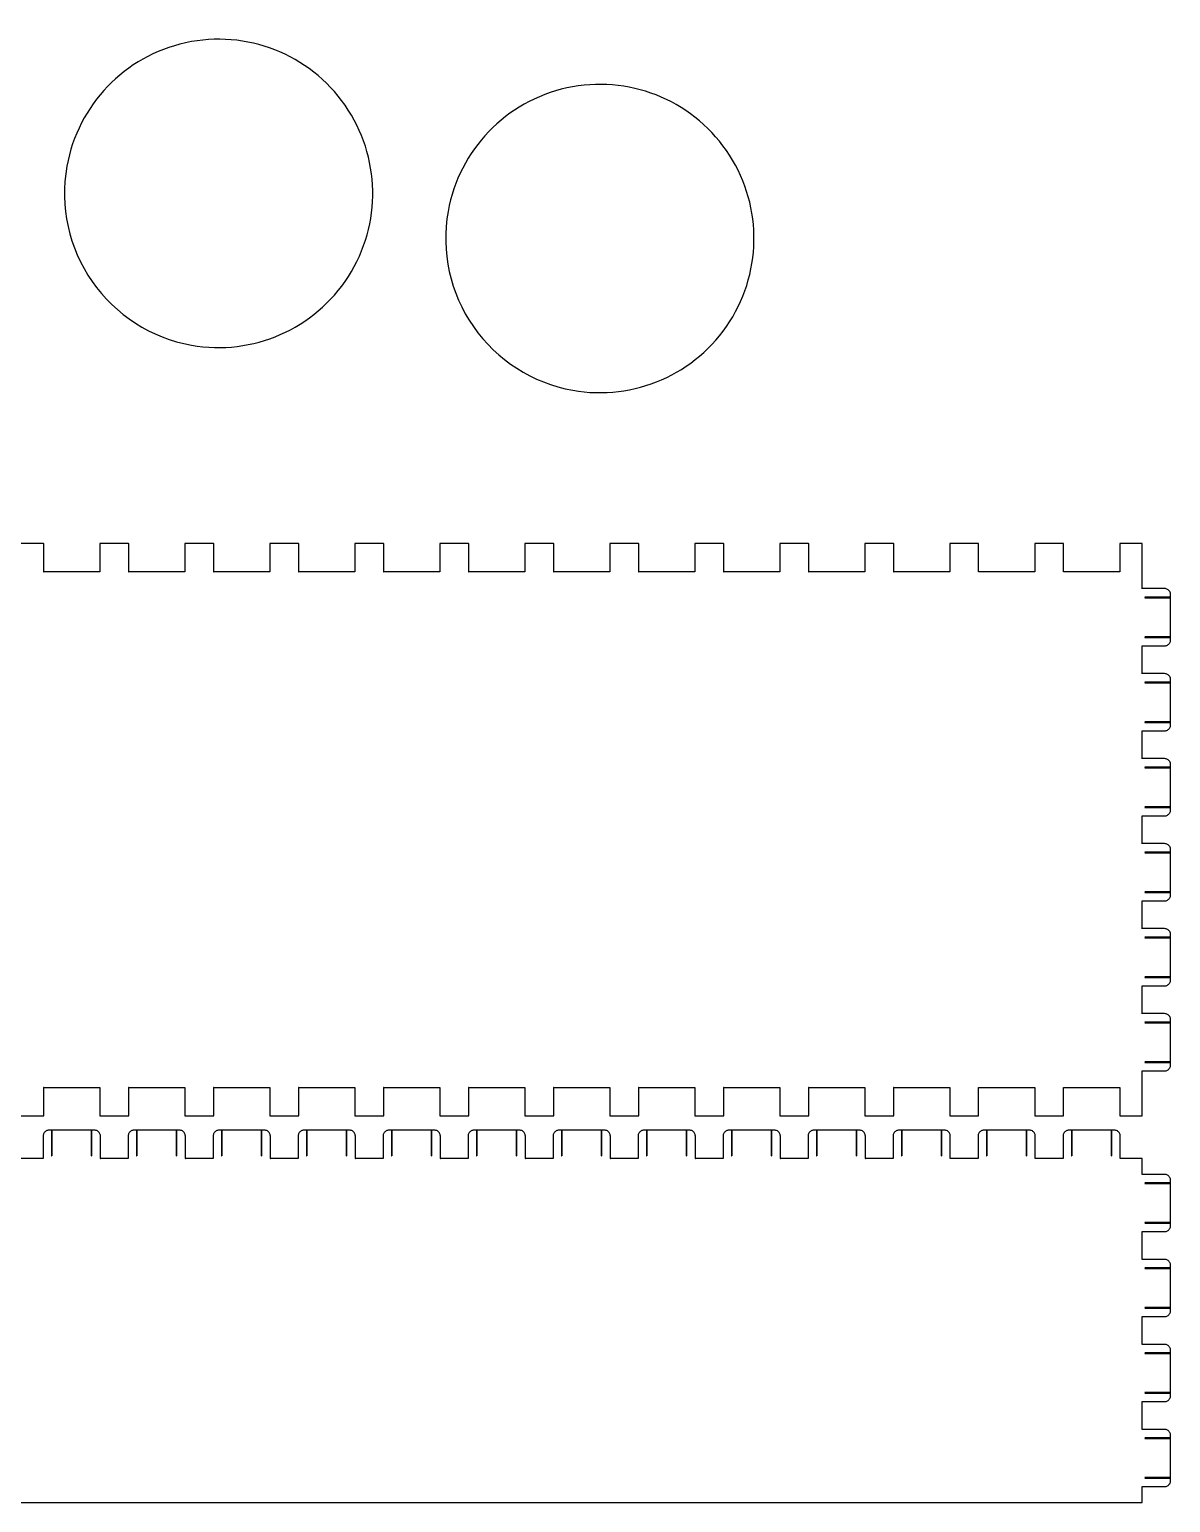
# Model space of a CAD drawing. Extents: x -4225 to 1232, y -4254 to 5532.
# Drawn here: x -19 to 380, y 84 to 599 of the extents above; entities that cross this region are included whole.
import ezdxf

# ---------------------------------------------------------------- set-up
doc = ezdxf.new("R2010")
doc.units = 0
doc.layers.add('Layer_1', color=7, linetype='CONTINUOUS')

msp = doc.modelspace()

# ---------------------------------------------------------------- linework, layer by layer
at = {"layer": 'Layer_1', "color": 7}
for points in [[(37.831212, 488.813161)], [(171.061169, 473.048384)]]:
    msp.add_lwpolyline(points, close=True, dxfattribs=at)
for points in [[(-13.886, 419.498195), (-23.786, 419.498195)], [(5.814, 419.398193), (5.814, 409.597997), (-13.786, 409.597997), (-13.786, 419.398193)], [(15.814, 419.498195), (5.914, 419.498195)], [(35.514, 419.398193), (35.514, 409.597997), (15.914, 409.597997), (15.914, 419.398193)], [(45.514, 419.498195), (35.614, 419.498195)], [(65.214, 419.398193), (65.214, 409.597997), (45.614, 409.597997), (45.614, 419.398193)], [(75.214, 419.498195), (65.314, 419.498195)], [(94.914, 419.398193), (94.914, 409.597997), (75.314, 409.597997), (75.314, 419.398193)], [(104.914, 419.498195), (95.014, 419.498195)], [(124.614, 419.398193), (124.614, 409.597997), (105.014, 409.597997), (105.014, 419.398193)], [(134.614, 419.498195), (124.714, 419.498195)], [(154.314, 419.398193), (154.314, 409.597997), (134.714, 409.597997), (134.714, 419.398193)], [(164.314, 419.498195), (154.414, 419.498195)], [(184.014, 419.398193), (184.014, 409.597997), (164.414, 409.597997), (164.414, 419.398193)], [(194.014, 419.498195), (184.114, 419.498195)], [(213.714, 419.398193), (213.714, 409.597997), (194.114, 409.597997), (194.114, 419.398193)], [(223.714, 419.498195), (213.814, 419.498195)], [(243.414, 419.398193), (243.414, 409.597997), (223.814, 409.597997), (223.814, 419.398193)], [(253.414, 419.498195), (243.514, 419.498195)], [(273.114, 419.398193), (273.114, 409.597997), (253.514, 409.597997), (253.514, 419.398193)], [(283.114, 419.498195), (273.214, 419.498195)], [(302.814, 419.398193), (302.814, 409.597997), (283.214, 409.597997), (283.214, 419.398193)], [(312.814, 419.498195), (302.914, 419.498195)], [(332.514, 419.398193), (332.514, 409.597997), (312.914, 409.597997), (312.914, 419.398193)], [(342.514, 419.498195), (332.614, 419.498195)], [(362.214, 419.398193), (362.214, 409.597997), (342.614, 409.597997), (342.614, 419.398193)], [(369.964, 419.498195), (362.314, 419.498195)], [(377.884, 403.74788), (370.064, 403.74788), (370.064, 409.497995), (370.064, 419.398193)], [(379.964, 400.677819), (379.964, 401.667838)], [(379.864, 400.777821), (370.954, 400.777821), (371.004, 400.76382), (371.041, 400.72782), (371.054, 400.677819), (371.041, 400.627818), (371.004, 400.590817), (370.954, 400.577817), (379.864, 400.577817)], [(379.964, 386.817541), (379.964, 400.677819)], [(379.864, 386.917543), (370.954, 386.917543)], [(371.004, 386.903543), (371.041, 386.867542), (371.054, 386.817541), (371.041, 386.76754), (371.004, 386.73054), (370.954, 386.717539), (379.864, 386.717539)], [(379.964, 385.827522), (379.964, 386.817541)], [(377.884, 374.047286), (370.064, 374.047286), (370.064, 383.74748), (377.884, 383.74748)], [(379.864, 371.077227), (370.954, 371.077227), (371.004, 371.063226), (371.041, 371.027226), (371.054, 370.977225), (371.041, 370.927224), (371.004, 370.890223), (370.954, 370.877223), (379.864, 370.877223)], [(379.964, 370.977225), (379.964, 371.967244)], [(379.964, 357.116947), (379.964, 370.977225)], [(379.864, 357.216949), (370.954, 357.216949)], [(371.004, 357.202949), (371.041, 357.166948), (371.054, 357.116947), (371.041, 357.066946), (371.004, 357.029946), (370.954, 357.016945), (379.864, 357.016945)], [(379.964, 356.126928), (379.964, 357.116947)], [(377.884, 344.346692), (370.064, 344.346692), (370.064, 354.046886), (377.884, 354.046886)], [(379.864, 341.376633), (370.954, 341.376633), (371.004, 341.362632), (371.041, 341.326632), (371.054, 341.276631), (371.041, 341.22663), (371.004, 341.189629), (370.954, 341.176629), (379.864, 341.176629)], [(379.964, 341.276631), (379.964, 342.26665)], [(379.964, 327.416353), (379.964, 341.276631)], [(377.884, 314.646098), (370.064, 314.646098), (370.064, 324.346292), (377.884, 324.346292)], [(379.864, 327.516355), (370.954, 327.516355)], [(371.004, 327.502355), (371.041, 327.466354), (371.054, 327.416353), (371.041, 327.366352), (371.004, 327.329352), (370.954, 327.316351), (379.864, 327.316351)], [(379.964, 326.426334), (379.964, 327.416353)], [(379.864, 311.676039), (370.954, 311.676039)], [(371.004, 311.662038), (371.041, 311.626038), (371.054, 311.576037), (371.041, 311.526036), (371.004, 311.489035), (370.954, 311.476035), (379.864, 311.476035)], [(379.964, 311.576037), (379.964, 312.566056)], [(379.964, 297.715759), (379.964, 311.576037)], [(377.884, 284.945504), (370.064, 284.945504), (370.064, 294.645698), (377.884, 294.645698)], [(379.864, 297.815761), (370.954, 297.815761), (371.004, 297.801761), (371.041, 297.76576), (371.054, 297.715759), (371.041, 297.665758), (371.004, 297.628758), (370.954, 297.615757), (379.864, 297.615757)], [(379.964, 296.72574), (379.964, 297.715759)], [(379.864, 281.975445), (370.954, 281.975445)], [(371.004, 281.961444), (371.041, 281.925444), (371.054, 281.875443), (371.041, 281.825442), (371.004, 281.788441), (370.954, 281.775441), (379.864, 281.775441)], [(379.964, 281.875443), (379.964, 282.865462)], [(379.964, 268.015165), (379.964, 281.875443)], [(379.864, 268.115167), (370.954, 268.115167), (371.004, 268.101167), (371.041, 268.065166), (371.054, 268.015165), (371.041, 267.965164), (371.004, 267.928164), (370.954, 267.915163), (379.864, 267.915163)], [(379.964, 267.025146), (379.964, 268.015165)], [(377.884, 255.24491), (370.064, 255.24491), (370.064, 264.945104), (377.884, 264.945104)], [(379.864, 252.274851), (370.954, 252.274851), (371.004, 252.26085), (371.041, 252.22485), (371.054, 252.174849), (371.041, 252.124848), (371.004, 252.087847), (370.954, 252.074847), (379.864, 252.074847)], [(379.964, 252.174849), (379.964, 253.164868)], [(379.964, 238.314571), (379.964, 252.174849)], [(379.864, 238.414573), (370.954, 238.414573)], [(371.004, 238.400573), (371.041, 238.364572), (371.054, 238.314571), (371.041, 238.26457), (371.004, 238.22757), (370.954, 238.214569), (379.864, 238.214569)], [(379.964, 237.324552), (379.964, 238.314571)], [(370.064, 219.594197), (370.064, 229.494395), (370.064, 235.24451), (377.884, 235.24451)], [(-13.786, 219.594197), (-13.786, 229.394393), (5.814, 229.394393), (5.814, 219.594197)], [(15.914, 219.594197), (15.914, 229.394393), (35.514, 229.394393), (35.514, 219.594197)], [(45.614, 219.594197), (45.614, 229.394393), (65.214, 229.394393), (65.214, 219.594197)], [(75.314, 219.594197), (75.314, 229.394393), (94.914, 229.394393), (94.914, 219.594197)], [(105.014, 219.594197), (105.014, 229.394393), (124.614, 229.394393), (124.614, 219.594197)], [(134.714, 219.594197), (134.714, 229.394393), (154.314, 229.394393), (154.314, 219.594197)], [(164.414, 219.594197), (164.414, 229.394393), (184.014, 229.394393), (184.014, 219.594197)], [(194.114, 219.594197), (194.114, 229.394393), (213.714, 229.394393), (213.714, 219.594197)], [(223.814, 219.594197), (223.814, 229.394393), (243.414, 229.394393), (243.414, 219.594197)], [(253.514, 219.594197), (253.514, 229.394393), (273.114, 229.394393), (273.114, 219.594197)], [(283.214, 219.594197), (283.214, 229.394393), (302.814, 229.394393), (302.814, 219.594197)], [(312.914, 219.594197), (312.914, 229.394393), (332.514, 229.394393), (332.514, 219.594197)], [(342.614, 219.594197), (342.614, 229.394393), (362.214, 229.394393), (362.214, 219.594197)], [(-23.786, 219.494195), (-13.886, 219.494195)], [(5.914, 219.494195), (15.814, 219.494195)], [(35.614, 219.494195), (45.514, 219.494195)], [(65.314, 219.494195), (75.214, 219.494195)], [(95.014, 219.494195), (104.914, 219.494195)], [(124.714, 219.494195), (134.614, 219.494195)], [(154.414, 219.494195), (164.314, 219.494195)], [(184.114, 219.494195), (194.014, 219.494195)], [(213.814, 219.494195), (223.714, 219.494195)], [(243.514, 219.494195), (253.414, 219.494195)], [(273.214, 219.494195), (283.114, 219.494195)], [(302.914, 219.494195), (312.814, 219.494195)], [(332.614, 219.494195), (342.514, 219.494195)], [(362.314, 219.494195), (369.964, 219.494195)], [(-13.986, 212.464054), (-13.986, 204.643898), (-23.686, 204.643898), (-23.686, 212.464054)], [(-10.916, 214.544096), (-11.906, 214.544096)], [(-11.016, 214.444094), (-11.016, 205.533916), (-11.003, 205.583917), (-10.966, 205.619918), (-10.916, 205.633918), (-10.866, 205.619918), (-10.829, 205.583917), (-10.816, 205.533916), (-10.816, 214.444094)], [(2.944, 214.544096), (-10.916, 214.544096)], [(2.844, 214.444094), (2.844, 205.533916), (2.857, 205.583917), (2.894, 205.619918), (2.944, 205.633918), (2.994, 205.619918), (3.031, 205.583917), (3.044, 205.533916), (3.044, 214.444094)], [(3.934, 214.544096), (2.944, 214.544096)], [(15.714, 212.464054), (15.714, 204.643898), (6.014, 204.643898), (6.014, 212.464054)], [(18.784, 214.544096), (17.794, 214.544096)], [(18.684, 214.444094), (18.684, 205.533916), (18.697, 205.583917), (18.734, 205.619918), (18.784, 205.633918), (18.834, 205.619918), (18.871, 205.583917), (18.884, 205.533916), (18.884, 214.444094)], [(32.644, 214.544096), (18.784, 214.544096)], [(32.544, 214.444094), (32.544, 205.533916), (32.557, 205.583917), (32.594, 205.619918), (32.644, 205.633918), (32.694, 205.619918), (32.731, 205.583917), (32.744, 205.533916), (32.744, 214.444094)], [(33.634, 214.544096), (32.644, 214.544096)], [(45.414, 212.464054), (45.414, 204.643898), (35.714, 204.643898), (35.714, 212.464054)], [(48.484, 214.544096), (47.494, 214.544096)], [(48.384, 214.444094), (48.384, 205.533916), (48.397, 205.583917), (48.434, 205.619918), (48.484, 205.633918), (48.534, 205.619918), (48.571, 205.583917), (48.584, 205.533916), (48.584, 214.444094)], [(62.344, 214.544096), (48.484, 214.544096)], [(62.244, 214.444094), (62.244, 205.533916), (62.257, 205.583917), (62.294, 205.619918), (62.344, 205.633918), (62.394, 205.619918), (62.431, 205.583917), (62.444, 205.533916), (62.444, 214.444094)], [(63.334, 214.544096), (62.344, 214.544096)], [(75.114, 212.464054), (75.114, 204.643898), (65.414, 204.643898), (65.414, 212.464054)], [(78.184, 214.544096), (77.194, 214.544096)], [(78.084, 214.444094), (78.084, 205.533916), (78.097, 205.583917), (78.134, 205.619918), (78.184, 205.633918), (78.234, 205.619918), (78.271, 205.583917), (78.284, 205.533916), (78.284, 214.444094)], [(92.044, 214.544096), (78.184, 214.544096)], [(91.944, 214.444094), (91.944, 205.533916), (91.957, 205.583917), (91.994, 205.619918), (92.044, 205.633918), (92.094, 205.619918), (92.131, 205.583917), (92.144, 205.533916), (92.144, 214.444094)], [(93.034, 214.544096), (92.044, 214.544096)], [(104.814, 212.464054), (104.814, 204.643898), (95.114, 204.643898), (95.114, 212.464054)], [(107.884, 214.544096), (106.894, 214.544096)], [(107.784, 214.444094), (107.784, 205.533916), (107.797, 205.583917), (107.834, 205.619918), (107.884, 205.633918), (107.934, 205.619918), (107.971, 205.583917), (107.984, 205.533916), (107.984, 214.444094)], [(121.744, 214.544096), (107.884, 214.544096)], [(121.644, 214.444094), (121.644, 205.533916), (121.657, 205.583917), (121.694, 205.619918), (121.744, 205.633918), (121.794, 205.619918), (121.831, 205.583917), (121.844, 205.533916), (121.844, 214.444094)], [(122.734, 214.544096), (121.744, 214.544096)], [(134.514, 212.464054), (134.514, 204.643898), (124.814, 204.643898), (124.814, 212.464054)], [(137.584, 214.544096), (136.594, 214.544096)], [(137.484, 214.444094), (137.484, 205.533916), (137.497, 205.583917), (137.534, 205.619918), (137.584, 205.633918), (137.634, 205.619918), (137.671, 205.583917), (137.684, 205.533916), (137.684, 214.444094)], [(151.444, 214.544096), (137.584, 214.544096)], [(151.344, 214.444094), (151.344, 205.533916), (151.357, 205.583917), (151.394, 205.619918), (151.444, 205.633918), (151.494, 205.619918), (151.531, 205.583917), (151.544, 205.533916), (151.544, 214.444094)], [(152.434, 214.544096), (151.444, 214.544096)], [(164.214, 212.464054), (164.214, 204.643898), (154.514, 204.643898), (154.514, 212.464054)], [(167.284, 214.544096), (166.294, 214.544096)], [(167.184, 214.444094), (167.184, 205.533916), (167.197, 205.583917), (167.234, 205.619918), (167.284, 205.633918), (167.334, 205.619918), (167.371, 205.583917), (167.384, 205.533916), (167.384, 214.444094)], [(181.144, 214.544096), (167.284, 214.544096)], [(181.044, 214.444094), (181.044, 205.533916), (181.057, 205.583917), (181.094, 205.619918), (181.144, 205.633918), (181.194, 205.619918), (181.231, 205.583917), (181.244, 205.533916), (181.244, 214.444094)], [(182.134, 214.544096), (181.144, 214.544096)], [(193.914, 212.464054), (193.914, 204.643898), (184.214, 204.643898), (184.214, 212.464054)], [(196.984, 214.544096), (195.994, 214.544096)], [(196.884, 214.444094), (196.884, 205.533916), (196.897, 205.583917), (196.934, 205.619918), (196.984, 205.633918), (197.034, 205.619918), (197.071, 205.583917), (197.084, 205.533916), (197.084, 214.444094)], [(210.844, 214.544096), (196.984, 214.544096)], [(210.744, 214.444094), (210.744, 205.533916), (210.757, 205.583917), (210.794, 205.619918), (210.844, 205.633918), (210.894, 205.619918), (210.931, 205.583917), (210.944, 205.533916), (210.944, 214.444094)], [(211.834, 214.544096), (210.844, 214.544096)], [(223.614, 212.464054), (223.614, 204.643898), (213.914, 204.643898), (213.914, 212.464054)], [(226.684, 214.544096), (225.694, 214.544096)], [(226.584, 214.444094), (226.584, 205.533916), (226.597, 205.583917), (226.634, 205.619918), (226.684, 205.633918), (226.734, 205.619918), (226.771, 205.583917), (226.784, 205.533916), (226.784, 214.444094)], [(240.544, 214.544096), (226.684, 214.544096)], [(240.444, 214.444094), (240.444, 205.533916), (240.457, 205.583917), (240.494, 205.619918), (240.544, 205.633918), (240.594, 205.619918), (240.631, 205.583917), (240.644, 205.533916), (240.644, 214.444094)], [(241.534, 214.544096), (240.544, 214.544096)], [(253.314, 212.464054), (253.314, 204.643898), (243.614, 204.643898), (243.614, 212.464054)], [(256.384, 214.544096), (255.394, 214.544096)], [(256.284, 214.444094), (256.284, 205.533916), (256.297, 205.583917), (256.334, 205.619918), (256.384, 205.633918), (256.434, 205.619918), (256.471, 205.583917), (256.484, 205.533916), (256.484, 214.444094)], [(270.244, 214.544096), (256.384, 214.544096)], [(270.144, 214.444094), (270.144, 205.533916), (270.157, 205.583917), (270.194, 205.619918), (270.244, 205.633918), (270.294, 205.619918), (270.331, 205.583917), (270.344, 205.533916), (270.344, 214.444094)], [(271.234, 214.544096), (270.244, 214.544096)], [(283.014, 212.464054), (283.014, 204.643898), (273.314, 204.643898), (273.314, 212.464054)], [(286.084, 214.544096), (285.094, 214.544096)], [(285.984, 214.444094), (285.984, 205.533916), (285.997, 205.583917), (286.034, 205.619918), (286.084, 205.633918), (286.134, 205.619918), (286.171, 205.583917), (286.184, 205.533916), (286.184, 214.444094)], [(299.944, 214.544096), (286.084, 214.544096)], [(299.844, 214.444094), (299.844, 205.533916), (299.857, 205.583917), (299.894, 205.619918), (299.944, 205.633918), (299.994, 205.619918), (300.031, 205.583917), (300.044, 205.533916), (300.044, 214.444094)], [(300.934, 214.544096), (299.944, 214.544096)], [(312.714, 212.464054), (312.714, 204.643898), (303.014, 204.643898), (303.014, 212.464054)], [(315.784, 214.544096), (314.794, 214.544096)], [(315.684, 214.444094), (315.684, 205.533916), (315.697, 205.583917), (315.734, 205.619918), (315.784, 205.633918), (315.834, 205.619918), (315.871, 205.583917), (315.884, 205.533916), (315.884, 214.444094)], [(329.644, 214.544096), (315.784, 214.544096)], [(329.544, 214.444094), (329.544, 205.533916), (329.557, 205.583917), (329.594, 205.619918), (329.644, 205.633918), (329.694, 205.619918), (329.731, 205.583917), (329.744, 205.533916), (329.744, 214.444094)], [(330.634, 214.544096), (329.644, 214.544096)], [(342.414, 212.464054), (342.414, 204.643898), (332.714, 204.643898), (332.714, 212.464054)], [(345.484, 214.544096), (344.494, 214.544096)], [(345.384, 214.444094), (345.384, 205.533916), (345.397, 205.583917), (345.434, 205.619918), (345.484, 205.633918), (345.534, 205.619918), (345.571, 205.583917), (345.584, 205.533916), (345.584, 214.444094)], [(359.344, 214.544096), (345.484, 214.544096)], [(359.244, 214.444094), (359.244, 205.533916), (359.257, 205.583917), (359.294, 205.619918), (359.344, 205.633918), (359.394, 205.619918), (359.431, 205.583917), (359.444, 205.533916), (359.444, 214.444094)], [(360.334, 214.544096), (359.344, 214.544096)], [(369.964, 204.643898), (362.414, 204.643898), (362.414, 212.464054)], [(377.884, 199.093787), (370.064, 199.093787), (370.064, 204.543896)], [(379.864, 196.123728), (370.954, 196.123728), (371.004, 196.109727), (371.041, 196.073727), (371.054, 196.023726), (371.041, 195.973725), (371.004, 195.936724), (370.954, 195.923724), (379.864, 195.923724)], [(379.964, 196.023726), (379.964, 197.013745)], [(379.964, 182.163448), (379.964, 196.023726)], [(379.864, 182.26345), (370.954, 182.26345), (371.004, 182.24945), (371.041, 182.213449), (371.054, 182.163448), (371.041, 182.113447), (371.004, 182.076447), (370.954, 182.063446), (379.864, 182.063446)], [(379.964, 181.173429), (379.964, 182.163448)], [(377.884, 169.393193), (370.064, 169.393193), (370.064, 179.093387), (377.884, 179.093387)], [(379.864, 166.423134), (370.954, 166.423134), (371.004, 166.409133), (371.041, 166.373133), (371.054, 166.323132), (371.041, 166.273131), (371.004, 166.23613), (370.954, 166.22313), (379.864, 166.22313)], [(379.964, 166.323132), (379.964, 167.313151)], [(379.964, 152.462854), (379.964, 166.323132)], [(377.884, 139.692599), (370.064, 139.692599), (370.064, 149.392793), (377.884, 149.392793)], [(379.864, 152.562856), (370.954, 152.562856), (371.004, 152.548856), (371.041, 152.512855), (371.054, 152.462854), (371.041, 152.412853), (371.004, 152.375853), (370.954, 152.362852), (379.864, 152.362852)], [(379.964, 151.472835), (379.964, 152.462854)], [(379.864, 136.72254), (370.954, 136.72254), (371.004, 136.708539), (371.041, 136.672539), (371.054, 136.622538), (371.041, 136.572537), (371.004, 136.535536), (370.954, 136.522536), (379.864, 136.522536)], [(379.964, 136.622538), (379.964, 137.612557)], [(379.964, 122.76226), (379.964, 136.622538)], [(377.884, 109.992005), (370.064, 109.992005), (370.064, 119.692199), (377.884, 119.692199)], [(379.864, 122.862262), (370.954, 122.862262), (371.004, 122.848262), (371.041, 122.812261), (371.054, 122.76226), (371.041, 122.712259), (371.004, 122.675259), (370.954, 122.662258), (379.864, 122.662258)], [(379.964, 121.772241), (379.964, 122.76226)], [(379.864, 107.021946), (370.954, 107.021946), (371.004, 107.007945), (371.041, 106.971945), (371.054, 106.921944), (371.041, 106.871943), (371.004, 106.834942), (370.954, 106.821942), (379.864, 106.821942)], [(379.964, 106.921944), (379.964, 107.911963)], [(379.964, 93.061666), (379.964, 106.921944)], [(379.864, 93.161668), (370.954, 93.161668), (371.004, 93.147668), (371.041, 93.111667), (371.054, 93.061666), (371.041, 93.011665), (371.004, 92.974665), (370.954, 92.961664), (379.864, 92.961664)], [(379.964, 92.071647), (379.964, 93.061666)], [(370.064, 84.541496), (370.064, 89.991605), (377.884, 89.991605)], [(-170.036, 84.441494), (369.964, 84.441494)]]:
    msp.add_lwpolyline(points, dxfattribs=at)
for points in [[(91.517474, 572.607188), (79.068845, 590.483385), (57.077626, 599.100503), (35.798289, 594.440393)], [(35.798289, 594.440393), (14.518953, 589.780283), (-1.857901, 572.760674), (-5.69577, 551.317784)], [(224.747431, 556.842411), (212.298801, 574.718607), (190.307583, 583.335725), (169.028246, 578.675615)], [(169.028246, 578.675615), (147.74891, 574.015505), (131.372056, 556.995896), (127.534187, 535.553006)], [(92.669033, 512.774168), (104.420601, 531.116127), (103.966104, 554.730992), (91.517474, 572.607188)], [(225.89899, 497.00939), (237.650557, 515.351349), (237.196061, 538.966214), (224.747431, 556.842411)], [(-5.69577, 551.317784), (-8.212362, 537.257119), (-5.040303, 522.77263), (3.12259, 511.050739)], [(127.534187, 535.553006), (125.017595, 521.492341), (128.189654, 507.007852), (136.352547, 495.285962)], [(3.12259, 511.050739), (11.285483, 499.328849), (23.770547, 491.329753), (37.831212, 488.813161)], [(37.831212, 488.813161), (59.274103, 484.975292), (80.917465, 494.43221), (92.669033, 512.774168)], [(136.352547, 495.285962), (144.51544, 483.564071), (157.000504, 475.564975), (171.061169, 473.048384)], [(171.061169, 473.048384), (192.50406, 469.210514), (214.147422, 478.667432), (225.89899, 497.00939)], [(-13.786, 419.398193), (-13.786, 419.453194), (-13.831, 419.498195), (-13.886, 419.498195)], [(5.914, 419.498195), (5.859, 419.498195), (5.814, 419.453194), (5.814, 419.398193)], [(15.914, 419.398193), (15.914, 419.453194), (15.869, 419.498195), (15.814, 419.498195)], [(35.614, 419.498195), (35.559, 419.498195), (35.514, 419.453194), (35.514, 419.398193)], [(45.614, 419.398193), (45.614, 419.453194), (45.569, 419.498195), (45.514, 419.498195)], [(65.314, 419.498195), (65.259, 419.498195), (65.214, 419.453194), (65.214, 419.398193)], [(75.314, 419.398193), (75.314, 419.453194), (75.269, 419.498195), (75.214, 419.498195)], [(95.014, 419.498195), (94.959, 419.498195), (94.914, 419.453194), (94.914, 419.398193)], [(105.014, 419.398193), (105.014, 419.453194), (104.969, 419.498195), (104.914, 419.498195)], [(124.714, 419.498195), (124.659, 419.498195), (124.614, 419.453194), (124.614, 419.398193)], [(134.714, 419.398193), (134.714, 419.453194), (134.669, 419.498195), (134.614, 419.498195)], [(154.414, 419.498195), (154.359, 419.498195), (154.314, 419.453194), (154.314, 419.398193)], [(164.414, 419.398193), (164.414, 419.453194), (164.369, 419.498195), (164.314, 419.498195)], [(184.114, 419.498195), (184.059, 419.498195), (184.014, 419.453194), (184.014, 419.398193)], [(194.114, 419.398193), (194.114, 419.453194), (194.069, 419.498195), (194.014, 419.498195)], [(213.814, 419.498195), (213.759, 419.498195), (213.714, 419.453194), (213.714, 419.398193)], [(223.814, 419.398193), (223.814, 419.453194), (223.769, 419.498195), (223.714, 419.498195)], [(243.514, 419.498195), (243.459, 419.498195), (243.414, 419.453194), (243.414, 419.398193)], [(253.514, 419.398193), (253.514, 419.453194), (253.469, 419.498195), (253.414, 419.498195)], [(273.214, 419.498195), (273.159, 419.498195), (273.114, 419.453194), (273.114, 419.398193)], [(283.214, 419.398193), (283.214, 419.453194), (283.169, 419.498195), (283.114, 419.498195)], [(302.914, 419.498195), (302.859, 419.498195), (302.814, 419.453194), (302.814, 419.398193)], [(312.914, 419.398193), (312.914, 419.453194), (312.869, 419.498195), (312.814, 419.498195)], [(332.614, 419.498195), (332.559, 419.498195), (332.514, 419.453194), (332.514, 419.398193)], [(342.614, 419.398193), (342.614, 419.453194), (342.569, 419.498195), (342.514, 419.498195)], [(362.314, 419.498195), (362.259, 419.498195), (362.214, 419.453194), (362.214, 419.398193)], [(370.064, 419.398193), (370.064, 419.453194), (370.019, 419.498195), (369.964, 419.498195)], [(-13.786, 409.597997), (-13.886, 409.597997), (-13.786, 409.497995), (-13.786, 409.597997)], [(5.814, 409.597997), (5.814, 409.497995), (5.914, 409.597997), (5.814, 409.597997)], [(15.914, 409.597997), (15.814, 409.597997), (15.914, 409.497995), (15.914, 409.597997)], [(35.514, 409.597997), (35.514, 409.497995), (35.614, 409.597997), (35.514, 409.597997)], [(45.614, 409.597997), (45.514, 409.597997), (45.614, 409.497995), (45.614, 409.597997)], [(65.214, 409.597997), (65.214, 409.497995), (65.314, 409.597997), (65.214, 409.597997)], [(75.314, 409.597997), (75.214, 409.597997), (75.314, 409.497995), (75.314, 409.597997)], [(94.914, 409.597997), (94.914, 409.497995), (95.014, 409.597997), (94.914, 409.597997)], [(105.014, 409.597997), (104.914, 409.597997), (105.014, 409.497995), (105.014, 409.597997)], [(124.614, 409.597997), (124.614, 409.497995), (124.714, 409.597997), (124.614, 409.597997)], [(134.714, 409.597997), (134.614, 409.597997), (134.714, 409.497995), (134.714, 409.597997)], [(154.314, 409.597997), (154.314, 409.497995), (154.414, 409.597997), (154.314, 409.597997)], [(164.414, 409.597997), (164.314, 409.597997), (164.414, 409.497995), (164.414, 409.597997)], [(184.014, 409.597997), (184.014, 409.497995), (184.114, 409.597997), (184.014, 409.597997)], [(194.114, 409.597997), (194.014, 409.597997), (194.114, 409.497995), (194.114, 409.597997)], [(213.714, 409.597997), (213.714, 409.497995), (213.814, 409.597997), (213.714, 409.597997)], [(223.814, 409.597997), (223.714, 409.597997), (223.814, 409.497995), (223.814, 409.597997)], [(243.414, 409.597997), (243.414, 409.497995), (243.514, 409.597997), (243.414, 409.597997)], [(253.514, 409.597997), (253.414, 409.597997), (253.514, 409.497995), (253.514, 409.597997)], [(273.114, 409.597997), (273.114, 409.497995), (273.214, 409.597997), (273.114, 409.597997)], [(283.214, 409.597997), (283.114, 409.597997), (283.214, 409.497995), (283.214, 409.597997)], [(302.814, 409.597997), (302.814, 409.497995), (302.914, 409.597997), (302.814, 409.597997)], [(312.914, 409.597997), (312.814, 409.597997), (312.914, 409.497995), (312.914, 409.597997)], [(332.514, 409.597997), (332.514, 409.497995), (332.614, 409.597997), (332.514, 409.597997)], [(342.614, 409.597997), (342.514, 409.597997), (342.614, 409.497995), (342.614, 409.597997)], [(362.214, 409.597997), (362.214, 409.497995), (362.314, 409.597997), (362.214, 409.597997)], [(370.064, 403.74788), (369.964, 403.74788), (370.064, 403.647878), (370.064, 403.74788)], [(378.924, 403.468874), (378.608, 403.651878), (378.249, 403.74788), (377.884, 403.74788)], [(379.685, 402.707859), (379.503, 403.023866), (379.24, 403.285871), (378.924, 403.468874)], [(379.964, 401.667838), (379.964, 402.032846), (379.868, 402.390853), (379.685, 402.707859)], [(379.964, 400.677819), (379.964, 400.73282), (379.919, 400.777821), (379.864, 400.777821)], [(379.864, 400.577817), (379.919, 400.577817), (379.964, 400.621818), (379.964, 400.677819)], [(370.954, 386.917543), (370.972, 386.917543), (370.989, 386.917543), (371.004, 386.903543)], [(379.964, 386.817541), (379.964, 386.872543), (379.919, 386.917543), (379.864, 386.917543)], [(379.864, 386.717539), (379.919, 386.717539), (379.964, 386.76154), (379.964, 386.817541)], [(370.064, 383.74748), (370.064, 383.847482), (369.964, 383.74748), (370.064, 383.74748)], [(377.884, 383.74748), (378.249, 383.74748), (378.608, 383.843482), (378.924, 384.025486)], [(378.924, 384.025486), (379.24, 384.208489), (379.503, 384.470495), (379.685, 384.787501)], [(379.685, 384.787501), (379.868, 385.103507), (379.964, 385.462514), (379.964, 385.827522)], [(370.064, 374.047286), (369.964, 374.047286), (370.064, 373.947284), (370.064, 374.047286)], [(378.924, 373.76828), (378.608, 373.951284), (378.249, 374.047286), (377.884, 374.047286)], [(379.685, 373.007265), (379.503, 373.323272), (379.24, 373.585277), (378.924, 373.76828)], [(379.964, 371.967244), (379.964, 372.332252), (379.868, 372.690259), (379.685, 373.007265)], [(379.964, 370.977225), (379.964, 371.032226), (379.919, 371.077227), (379.864, 371.077227)], [(379.864, 370.877223), (379.919, 370.877223), (379.964, 370.921224), (379.964, 370.977225)], [(370.954, 357.216949), (370.972, 357.216949), (370.989, 357.216949), (371.004, 357.202949)], [(379.685, 355.086907), (379.868, 355.402913), (379.964, 355.76192), (379.964, 356.126928)], [(379.964, 357.116947), (379.964, 357.171949), (379.919, 357.216949), (379.864, 357.216949)], [(379.864, 357.016945), (379.919, 357.016945), (379.964, 357.060946), (379.964, 357.116947)], [(370.064, 354.046886), (370.064, 354.146888), (369.964, 354.046886), (370.064, 354.046886)], [(377.884, 354.046886), (378.249, 354.046886), (378.608, 354.142888), (378.924, 354.324892)], [(378.924, 354.324892), (379.24, 354.507895), (379.503, 354.769901), (379.685, 355.086907)], [(370.064, 344.346692), (369.964, 344.346692), (370.064, 344.24669), (370.064, 344.346692)], [(378.924, 344.067686), (378.608, 344.25069), (378.249, 344.346692), (377.884, 344.346692)], [(379.685, 343.306671), (379.503, 343.622678), (379.24, 343.884683), (378.924, 344.067686)], [(379.964, 342.26665), (379.964, 342.631658), (379.868, 342.989665), (379.685, 343.306671)], [(379.964, 341.276631), (379.964, 341.331632), (379.919, 341.376633), (379.864, 341.376633)], [(379.864, 341.176629), (379.919, 341.176629), (379.964, 341.22063), (379.964, 341.276631)], [(370.064, 324.346292), (370.064, 324.446294), (369.964, 324.346292), (370.064, 324.346292)], [(370.954, 327.516355), (370.972, 327.516355), (370.989, 327.516355), (371.004, 327.502355)], [(377.884, 324.346292), (378.249, 324.346292), (378.608, 324.442294), (378.924, 324.624298)], [(378.924, 324.624298), (379.24, 324.807301), (379.503, 325.069307), (379.685, 325.386313)], [(379.685, 325.386313), (379.868, 325.702319), (379.964, 326.061326), (379.964, 326.426334)], [(379.964, 327.416353), (379.964, 327.471355), (379.919, 327.516355), (379.864, 327.516355)], [(379.864, 327.316351), (379.919, 327.316351), (379.964, 327.360352), (379.964, 327.416353)], [(370.064, 314.646098), (369.964, 314.646098), (370.064, 314.546096), (370.064, 314.646098)], [(378.924, 314.367092), (378.608, 314.550096), (378.249, 314.646098), (377.884, 314.646098)], [(379.685, 313.606077), (379.503, 313.922084), (379.24, 314.184089), (378.924, 314.367092)], [(370.954, 311.676039), (370.972, 311.676039), (370.989, 311.676039), (371.004, 311.662038)], [(379.964, 312.566056), (379.964, 312.931064), (379.868, 313.289071), (379.685, 313.606077)], [(379.964, 311.576037), (379.964, 311.631038), (379.919, 311.676039), (379.864, 311.676039)], [(379.864, 311.476035), (379.919, 311.476035), (379.964, 311.520036), (379.964, 311.576037)], [(370.064, 294.645698), (370.064, 294.7457), (369.964, 294.645698), (370.064, 294.645698)], [(377.884, 294.645698), (378.249, 294.645698), (378.608, 294.7417), (378.924, 294.923704)], [(378.924, 294.923704), (379.24, 295.106707), (379.503, 295.368713), (379.685, 295.685719)], [(379.685, 295.685719), (379.868, 296.001725), (379.964, 296.360732), (379.964, 296.72574)], [(379.964, 297.715759), (379.964, 297.770761), (379.919, 297.815761), (379.864, 297.815761)], [(379.864, 297.615757), (379.919, 297.615757), (379.964, 297.659758), (379.964, 297.715759)], [(370.064, 284.945504), (369.964, 284.945504), (370.064, 284.845502), (370.064, 284.945504)], [(378.924, 284.666498), (378.608, 284.849502), (378.249, 284.945504), (377.884, 284.945504)], [(379.685, 283.905483), (379.503, 284.22149), (379.24, 284.483495), (378.924, 284.666498)], [(379.964, 282.865462), (379.964, 283.23047), (379.868, 283.588477), (379.685, 283.905483)], [(370.954, 281.975445), (370.972, 281.975445), (370.989, 281.975445), (371.004, 281.961444)], [(379.964, 281.875443), (379.964, 281.930444), (379.919, 281.975445), (379.864, 281.975445)], [(379.864, 281.775441), (379.919, 281.775441), (379.964, 281.819442), (379.964, 281.875443)], [(379.964, 268.015165), (379.964, 268.070167), (379.919, 268.115167), (379.864, 268.115167)], [(379.864, 267.915163), (379.919, 267.915163), (379.964, 267.959164), (379.964, 268.015165)], [(370.064, 264.945104), (370.064, 265.045106), (369.964, 264.945104), (370.064, 264.945104)], [(377.884, 264.945104), (378.249, 264.945104), (378.608, 265.041106), (378.924, 265.22311)], [(378.924, 265.22311), (379.24, 265.406113), (379.503, 265.668119), (379.685, 265.985125)], [(379.685, 265.985125), (379.868, 266.301131), (379.964, 266.660138), (379.964, 267.025146)], [(370.064, 255.24491), (369.964, 255.24491), (370.064, 255.144908), (370.064, 255.24491)], [(378.924, 254.965904), (378.608, 255.148908), (378.249, 255.24491), (377.884, 255.24491)], [(379.685, 254.204889), (379.503, 254.520896), (379.24, 254.782901), (378.924, 254.965904)], [(379.964, 253.164868), (379.964, 253.529876), (379.868, 253.887883), (379.685, 254.204889)], [(379.964, 252.174849), (379.964, 252.22985), (379.919, 252.274851), (379.864, 252.274851)], [(379.864, 252.074847), (379.919, 252.074847), (379.964, 252.118848), (379.964, 252.174849)], [(370.954, 238.414573), (370.972, 238.414573), (370.989, 238.414573), (371.004, 238.400573)], [(379.685, 236.284531), (379.868, 236.600537), (379.964, 236.959544), (379.964, 237.324552)], [(379.964, 238.314571), (379.964, 238.369573), (379.919, 238.414573), (379.864, 238.414573)], [(379.864, 238.214569), (379.919, 238.214569), (379.964, 238.25857), (379.964, 238.314571)], [(370.064, 235.24451), (370.064, 235.344512), (369.964, 235.24451), (370.064, 235.24451)], [(377.884, 235.24451), (378.249, 235.24451), (378.608, 235.340512), (378.924, 235.522516)], [(378.924, 235.522516), (379.24, 235.705519), (379.503, 235.967525), (379.685, 236.284531)], [(-13.786, 229.394393), (-13.786, 229.494395), (-13.886, 229.394393), (-13.786, 229.394393)], [(5.814, 229.394393), (5.914, 229.394393), (5.814, 229.494395), (5.814, 229.394393)], [(15.914, 229.394393), (15.914, 229.494395), (15.814, 229.394393), (15.914, 229.394393)], [(35.514, 229.394393), (35.614, 229.394393), (35.514, 229.494395), (35.514, 229.394393)], [(45.614, 229.394393), (45.614, 229.494395), (45.514, 229.394393), (45.614, 229.394393)], [(65.214, 229.394393), (65.314, 229.394393), (65.214, 229.494395), (65.214, 229.394393)], [(75.314, 229.394393), (75.314, 229.494395), (75.214, 229.394393), (75.314, 229.394393)], [(94.914, 229.394393), (95.014, 229.394393), (94.914, 229.494395), (94.914, 229.394393)], [(105.014, 229.394393), (105.014, 229.494395), (104.914, 229.394393), (105.014, 229.394393)], [(124.614, 229.394393), (124.714, 229.394393), (124.614, 229.494395), (124.614, 229.394393)], [(134.714, 229.394393), (134.714, 229.494395), (134.614, 229.394393), (134.714, 229.394393)], [(154.314, 229.394393), (154.414, 229.394393), (154.314, 229.494395), (154.314, 229.394393)], [(164.414, 229.394393), (164.414, 229.494395), (164.314, 229.394393), (164.414, 229.394393)], [(184.014, 229.394393), (184.114, 229.394393), (184.014, 229.494395), (184.014, 229.394393)], [(194.114, 229.394393), (194.114, 229.494395), (194.014, 229.394393), (194.114, 229.394393)], [(213.714, 229.394393), (213.814, 229.394393), (213.714, 229.494395), (213.714, 229.394393)], [(223.814, 229.394393), (223.814, 229.494395), (223.714, 229.394393), (223.814, 229.394393)], [(243.414, 229.394393), (243.514, 229.394393), (243.414, 229.494395), (243.414, 229.394393)], [(253.514, 229.394393), (253.514, 229.494395), (253.414, 229.394393), (253.514, 229.394393)], [(273.114, 229.394393), (273.214, 229.394393), (273.114, 229.494395), (273.114, 229.394393)], [(283.214, 229.394393), (283.214, 229.494395), (283.114, 229.394393), (283.214, 229.394393)], [(302.814, 229.394393), (302.914, 229.394393), (302.814, 229.494395), (302.814, 229.394393)], [(312.914, 229.394393), (312.914, 229.494395), (312.814, 229.394393), (312.914, 229.394393)], [(332.514, 229.394393), (332.614, 229.394393), (332.514, 229.494395), (332.514, 229.394393)], [(342.614, 229.394393), (342.614, 229.494395), (342.514, 229.394393), (342.614, 229.394393)], [(362.214, 229.394393), (362.314, 229.394393), (362.214, 229.494395), (362.214, 229.394393)], [(-13.886, 219.494195), (-13.831, 219.494195), (-13.786, 219.538196), (-13.786, 219.594197)], [(5.814, 219.594197), (5.814, 219.538196), (5.859, 219.494195), (5.914, 219.494195)], [(15.814, 219.494195), (15.869, 219.494195), (15.914, 219.538196), (15.914, 219.594197)], [(35.514, 219.594197), (35.514, 219.538196), (35.559, 219.494195), (35.614, 219.494195)], [(45.514, 219.494195), (45.569, 219.494195), (45.614, 219.538196), (45.614, 219.594197)], [(65.214, 219.594197), (65.214, 219.538196), (65.259, 219.494195), (65.314, 219.494195)], [(75.214, 219.494195), (75.269, 219.494195), (75.314, 219.538196), (75.314, 219.594197)], [(94.914, 219.594197), (94.914, 219.538196), (94.959, 219.494195), (95.014, 219.494195)], [(104.914, 219.494195), (104.969, 219.494195), (105.014, 219.538196), (105.014, 219.594197)], [(124.614, 219.594197), (124.614, 219.538196), (124.659, 219.494195), (124.714, 219.494195)], [(134.614, 219.494195), (134.669, 219.494195), (134.714, 219.538196), (134.714, 219.594197)], [(154.314, 219.594197), (154.314, 219.538196), (154.359, 219.494195), (154.414, 219.494195)], [(164.314, 219.494195), (164.369, 219.494195), (164.414, 219.538196), (164.414, 219.594197)], [(184.014, 219.594197), (184.014, 219.538196), (184.059, 219.494195), (184.114, 219.494195)], [(194.014, 219.494195), (194.069, 219.494195), (194.114, 219.538196), (194.114, 219.594197)], [(213.714, 219.594197), (213.714, 219.538196), (213.759, 219.494195), (213.814, 219.494195)], [(223.714, 219.494195), (223.769, 219.494195), (223.814, 219.538196), (223.814, 219.594197)], [(243.414, 219.594197), (243.414, 219.538196), (243.459, 219.494195), (243.514, 219.494195)], [(253.414, 219.494195), (253.469, 219.494195), (253.514, 219.538196), (253.514, 219.594197)], [(273.114, 219.594197), (273.114, 219.538196), (273.159, 219.494195), (273.214, 219.494195)], [(283.114, 219.494195), (283.169, 219.494195), (283.214, 219.538196), (283.214, 219.594197)], [(302.814, 219.594197), (302.814, 219.538196), (302.859, 219.494195), (302.914, 219.494195)], [(312.814, 219.494195), (312.869, 219.494195), (312.914, 219.538196), (312.914, 219.594197)], [(332.514, 219.594197), (332.514, 219.538196), (332.559, 219.494195), (332.614, 219.494195)], [(342.514, 219.494195), (342.569, 219.494195), (342.614, 219.538196), (342.614, 219.594197)], [(362.214, 219.594197), (362.214, 219.538196), (362.259, 219.494195), (362.314, 219.494195)], [(369.964, 219.494195), (370.019, 219.494195), (370.064, 219.538196), (370.064, 219.594197)], [(-13.707, 213.504075), (-13.89, 213.187069), (-13.986, 212.829062), (-13.986, 212.464054)], [(-12.946, 214.26509), (-13.262, 214.082087), (-13.525, 213.820082), (-13.707, 213.504075)], [(-11.906, 214.544096), (-12.271, 214.544096), (-12.63, 214.448094), (-12.946, 214.26509)], [(-10.916, 214.544096), (-10.971, 214.544096), (-11.016, 214.499095), (-11.016, 214.444094)], [(-10.816, 214.444094), (-10.816, 214.499095), (-10.861, 214.544096), (-10.916, 214.544096)], [(2.944, 214.544096), (2.889, 214.544096), (2.844, 214.499095), (2.844, 214.444094)], [(3.044, 214.444094), (3.044, 214.499095), (2.999, 214.544096), (2.944, 214.544096)], [(4.974, 214.26509), (4.658, 214.448094), (4.299, 214.544096), (3.934, 214.544096)], [(5.735, 213.504075), (5.553, 213.820082), (5.29, 214.082087), (4.974, 214.26509)], [(6.014, 212.464054), (6.014, 212.829062), (5.918, 213.187069), (5.735, 213.504075)], [(15.993, 213.504075), (15.81, 213.187069), (15.714, 212.829062), (15.714, 212.464054)], [(16.754, 214.26509), (16.438, 214.082087), (16.175, 213.820082), (15.993, 213.504075)], [(17.794, 214.544096), (17.429, 214.544096), (17.07, 214.448094), (16.754, 214.26509)], [(18.784, 214.544096), (18.729, 214.544096), (18.684, 214.499095), (18.684, 214.444094)], [(18.884, 214.444094), (18.884, 214.499095), (18.839, 214.544096), (18.784, 214.544096)], [(32.644, 214.544096), (32.589, 214.544096), (32.544, 214.499095), (32.544, 214.444094)], [(32.744, 214.444094), (32.744, 214.499095), (32.699, 214.544096), (32.644, 214.544096)], [(34.674, 214.26509), (34.358, 214.448094), (33.999, 214.544096), (33.634, 214.544096)], [(35.435, 213.504075), (35.253, 213.820082), (34.99, 214.082087), (34.674, 214.26509)], [(35.714, 212.464054), (35.714, 212.829062), (35.618, 213.187069), (35.435, 213.504075)], [(45.693, 213.504075), (45.51, 213.187069), (45.414, 212.829062), (45.414, 212.464054)], [(46.454, 214.26509), (46.138, 214.082087), (45.875, 213.820082), (45.693, 213.504075)], [(47.494, 214.544096), (47.129, 214.544096), (46.77, 214.448094), (46.454, 214.26509)], [(48.484, 214.544096), (48.429, 214.544096), (48.384, 214.499095), (48.384, 214.444094)], [(48.584, 214.444094), (48.584, 214.499095), (48.539, 214.544096), (48.484, 214.544096)], [(62.344, 214.544096), (62.289, 214.544096), (62.244, 214.499095), (62.244, 214.444094)], [(62.444, 214.444094), (62.444, 214.499095), (62.399, 214.544096), (62.344, 214.544096)], [(64.374, 214.26509), (64.058, 214.448094), (63.699, 214.544096), (63.334, 214.544096)], [(65.135, 213.504075), (64.953, 213.820082), (64.69, 214.082087), (64.374, 214.26509)], [(65.414, 212.464054), (65.414, 212.829062), (65.318, 213.187069), (65.135, 213.504075)], [(75.393, 213.504075), (75.21, 213.187069), (75.114, 212.829062), (75.114, 212.464054)], [(76.154, 214.26509), (75.838, 214.082087), (75.575, 213.820082), (75.393, 213.504075)], [(77.194, 214.544096), (76.829, 214.544096), (76.47, 214.448094), (76.154, 214.26509)], [(78.184, 214.544096), (78.129, 214.544096), (78.084, 214.499095), (78.084, 214.444094)], [(78.284, 214.444094), (78.284, 214.499095), (78.239, 214.544096), (78.184, 214.544096)], [(92.044, 214.544096), (91.989, 214.544096), (91.944, 214.499095), (91.944, 214.444094)], [(92.144, 214.444094), (92.144, 214.499095), (92.099, 214.544096), (92.044, 214.544096)], [(94.074, 214.26509), (93.758, 214.448094), (93.399, 214.544096), (93.034, 214.544096)], [(94.835, 213.504075), (94.653, 213.820082), (94.39, 214.082087), (94.074, 214.26509)], [(95.114, 212.464054), (95.114, 212.829062), (95.018, 213.187069), (94.835, 213.504075)], [(105.093, 213.504075), (104.91, 213.187069), (104.814, 212.829062), (104.814, 212.464054)], [(105.854, 214.26509), (105.538, 214.082087), (105.275, 213.820082), (105.093, 213.504075)], [(106.894, 214.544096), (106.529, 214.544096), (106.17, 214.448094), (105.854, 214.26509)], [(107.884, 214.544096), (107.829, 214.544096), (107.784, 214.499095), (107.784, 214.444094)], [(107.984, 214.444094), (107.984, 214.499095), (107.939, 214.544096), (107.884, 214.544096)], [(121.744, 214.544096), (121.689, 214.544096), (121.644, 214.499095), (121.644, 214.444094)], [(121.844, 214.444094), (121.844, 214.499095), (121.799, 214.544096), (121.744, 214.544096)], [(123.774, 214.26509), (123.458, 214.448094), (123.099, 214.544096), (122.734, 214.544096)], [(124.535, 213.504075), (124.353, 213.820082), (124.09, 214.082087), (123.774, 214.26509)], [(124.814, 212.464054), (124.814, 212.829062), (124.718, 213.187069), (124.535, 213.504075)], [(134.793, 213.504075), (134.61, 213.187069), (134.514, 212.829062), (134.514, 212.464054)], [(135.554, 214.26509), (135.238, 214.082087), (134.975, 213.820082), (134.793, 213.504075)], [(136.594, 214.544096), (136.229, 214.544096), (135.87, 214.448094), (135.554, 214.26509)], [(137.584, 214.544096), (137.529, 214.544096), (137.484, 214.499095), (137.484, 214.444094)], [(137.684, 214.444094), (137.684, 214.499095), (137.639, 214.544096), (137.584, 214.544096)], [(151.444, 214.544096), (151.389, 214.544096), (151.344, 214.499095), (151.344, 214.444094)], [(151.544, 214.444094), (151.544, 214.499095), (151.499, 214.544096), (151.444, 214.544096)], [(153.474, 214.26509), (153.158, 214.448094), (152.799, 214.544096), (152.434, 214.544096)], [(154.235, 213.504075), (154.053, 213.820082), (153.79, 214.082087), (153.474, 214.26509)], [(154.514, 212.464054), (154.514, 212.829062), (154.418, 213.187069), (154.235, 213.504075)], [(164.493, 213.504075), (164.31, 213.187069), (164.214, 212.829062), (164.214, 212.464054)], [(165.254, 214.26509), (164.938, 214.082087), (164.675, 213.820082), (164.493, 213.504075)], [(166.294, 214.544096), (165.929, 214.544096), (165.57, 214.448094), (165.254, 214.26509)], [(167.284, 214.544096), (167.229, 214.544096), (167.184, 214.499095), (167.184, 214.444094)], [(167.384, 214.444094), (167.384, 214.499095), (167.339, 214.544096), (167.284, 214.544096)], [(181.144, 214.544096), (181.089, 214.544096), (181.044, 214.499095), (181.044, 214.444094)], [(181.244, 214.444094), (181.244, 214.499095), (181.199, 214.544096), (181.144, 214.544096)], [(183.174, 214.26509), (182.858, 214.448094), (182.499, 214.544096), (182.134, 214.544096)], [(183.935, 213.504075), (183.753, 213.820082), (183.49, 214.082087), (183.174, 214.26509)], [(184.214, 212.464054), (184.214, 212.829062), (184.118, 213.187069), (183.935, 213.504075)], [(194.193, 213.504075), (194.01, 213.187069), (193.914, 212.829062), (193.914, 212.464054)], [(194.954, 214.26509), (194.638, 214.082087), (194.375, 213.820082), (194.193, 213.504075)], [(195.994, 214.544096), (195.629, 214.544096), (195.27, 214.448094), (194.954, 214.26509)], [(196.984, 214.544096), (196.929, 214.544096), (196.884, 214.499095), (196.884, 214.444094)], [(197.084, 214.444094), (197.084, 214.499095), (197.039, 214.544096), (196.984, 214.544096)], [(210.844, 214.544096), (210.789, 214.544096), (210.744, 214.499095), (210.744, 214.444094)], [(210.944, 214.444094), (210.944, 214.499095), (210.899, 214.544096), (210.844, 214.544096)], [(212.874, 214.26509), (212.558, 214.448094), (212.199, 214.544096), (211.834, 214.544096)], [(213.635, 213.504075), (213.453, 213.820082), (213.19, 214.082087), (212.874, 214.26509)], [(213.914, 212.464054), (213.914, 212.829062), (213.818, 213.187069), (213.635, 213.504075)], [(223.893, 213.504075), (223.71, 213.187069), (223.614, 212.829062), (223.614, 212.464054)], [(224.654, 214.26509), (224.338, 214.082087), (224.075, 213.820082), (223.893, 213.504075)], [(225.694, 214.544096), (225.329, 214.544096), (224.97, 214.448094), (224.654, 214.26509)], [(226.684, 214.544096), (226.629, 214.544096), (226.584, 214.499095), (226.584, 214.444094)], [(226.784, 214.444094), (226.784, 214.499095), (226.739, 214.544096), (226.684, 214.544096)], [(240.544, 214.544096), (240.489, 214.544096), (240.444, 214.499095), (240.444, 214.444094)], [(240.644, 214.444094), (240.644, 214.499095), (240.599, 214.544096), (240.544, 214.544096)], [(242.574, 214.26509), (242.258, 214.448094), (241.899, 214.544096), (241.534, 214.544096)], [(243.335, 213.504075), (243.153, 213.820082), (242.89, 214.082087), (242.574, 214.26509)], [(243.614, 212.464054), (243.614, 212.829062), (243.518, 213.187069), (243.335, 213.504075)], [(253.593, 213.504075), (253.41, 213.187069), (253.314, 212.829062), (253.314, 212.464054)], [(254.354, 214.26509), (254.038, 214.082087), (253.775, 213.820082), (253.593, 213.504075)], [(255.394, 214.544096), (255.029, 214.544096), (254.67, 214.448094), (254.354, 214.26509)], [(256.384, 214.544096), (256.329, 214.544096), (256.284, 214.499095), (256.284, 214.444094)], [(256.484, 214.444094), (256.484, 214.499095), (256.439, 214.544096), (256.384, 214.544096)], [(270.244, 214.544096), (270.189, 214.544096), (270.144, 214.499095), (270.144, 214.444094)], [(270.344, 214.444094), (270.344, 214.499095), (270.299, 214.544096), (270.244, 214.544096)], [(272.274, 214.26509), (271.958, 214.448094), (271.599, 214.544096), (271.234, 214.544096)], [(273.035, 213.504075), (272.853, 213.820082), (272.59, 214.082087), (272.274, 214.26509)], [(273.314, 212.464054), (273.314, 212.829062), (273.218, 213.187069), (273.035, 213.504075)], [(283.293, 213.504075), (283.11, 213.187069), (283.014, 212.829062), (283.014, 212.464054)], [(284.054, 214.26509), (283.738, 214.082087), (283.475, 213.820082), (283.293, 213.504075)], [(285.094, 214.544096), (284.729, 214.544096), (284.37, 214.448094), (284.054, 214.26509)], [(286.084, 214.544096), (286.029, 214.544096), (285.984, 214.499095), (285.984, 214.444094)], [(286.184, 214.444094), (286.184, 214.499095), (286.139, 214.544096), (286.084, 214.544096)], [(299.944, 214.544096), (299.889, 214.544096), (299.844, 214.499095), (299.844, 214.444094)], [(300.044, 214.444094), (300.044, 214.499095), (299.999, 214.544096), (299.944, 214.544096)], [(301.974, 214.26509), (301.658, 214.448094), (301.299, 214.544096), (300.934, 214.544096)], [(302.735, 213.504075), (302.553, 213.820082), (302.29, 214.082087), (301.974, 214.26509)], [(303.014, 212.464054), (303.014, 212.829062), (302.918, 213.187069), (302.735, 213.504075)], [(312.993, 213.504075), (312.81, 213.187069), (312.714, 212.829062), (312.714, 212.464054)], [(313.754, 214.26509), (313.438, 214.082087), (313.175, 213.820082), (312.993, 213.504075)], [(314.794, 214.544096), (314.429, 214.544096), (314.07, 214.448094), (313.754, 214.26509)], [(315.784, 214.544096), (315.729, 214.544096), (315.684, 214.499095), (315.684, 214.444094)], [(315.884, 214.444094), (315.884, 214.499095), (315.839, 214.544096), (315.784, 214.544096)], [(329.644, 214.544096), (329.589, 214.544096), (329.544, 214.499095), (329.544, 214.444094)], [(329.744, 214.444094), (329.744, 214.499095), (329.699, 214.544096), (329.644, 214.544096)], [(331.674, 214.26509), (331.358, 214.448094), (330.999, 214.544096), (330.634, 214.544096)], [(332.435, 213.504075), (332.253, 213.820082), (331.99, 214.082087), (331.674, 214.26509)], [(332.714, 212.464054), (332.714, 212.829062), (332.618, 213.187069), (332.435, 213.504075)], [(342.693, 213.504075), (342.51, 213.187069), (342.414, 212.829062), (342.414, 212.464054)], [(343.454, 214.26509), (343.138, 214.082087), (342.875, 213.820082), (342.693, 213.504075)], [(344.494, 214.544096), (344.129, 214.544096), (343.77, 214.448094), (343.454, 214.26509)], [(345.484, 214.544096), (345.429, 214.544096), (345.384, 214.499095), (345.384, 214.444094)], [(345.584, 214.444094), (345.584, 214.499095), (345.539, 214.544096), (345.484, 214.544096)], [(359.344, 214.544096), (359.289, 214.544096), (359.244, 214.499095), (359.244, 214.444094)], [(359.444, 214.444094), (359.444, 214.499095), (359.399, 214.544096), (359.344, 214.544096)], [(361.374, 214.26509), (361.058, 214.448094), (360.699, 214.544096), (360.334, 214.544096)], [(362.135, 213.504075), (361.953, 213.820082), (361.69, 214.082087), (361.374, 214.26509)], [(362.414, 212.464054), (362.414, 212.829062), (362.318, 213.187069), (362.135, 213.504075)], [(-13.986, 204.643898), (-13.986, 204.543896), (-13.886, 204.643898), (-13.986, 204.643898)], [(6.014, 204.643898), (5.914, 204.643898), (6.014, 204.543896), (6.014, 204.643898)], [(15.714, 204.643898), (15.714, 204.543896), (15.814, 204.643898), (15.714, 204.643898)], [(35.714, 204.643898), (35.614, 204.643898), (35.714, 204.543896), (35.714, 204.643898)], [(45.414, 204.643898), (45.414, 204.543896), (45.514, 204.643898), (45.414, 204.643898)], [(65.414, 204.643898), (65.314, 204.643898), (65.414, 204.543896), (65.414, 204.643898)], [(75.114, 204.643898), (75.114, 204.543896), (75.214, 204.643898), (75.114, 204.643898)], [(95.114, 204.643898), (95.014, 204.643898), (95.114, 204.543896), (95.114, 204.643898)], [(104.814, 204.643898), (104.814, 204.543896), (104.914, 204.643898), (104.814, 204.643898)], [(124.814, 204.643898), (124.714, 204.643898), (124.814, 204.543896), (124.814, 204.643898)], [(134.514, 204.643898), (134.514, 204.543896), (134.614, 204.643898), (134.514, 204.643898)], [(154.514, 204.643898), (154.414, 204.643898), (154.514, 204.543896), (154.514, 204.643898)], [(164.214, 204.643898), (164.214, 204.543896), (164.314, 204.643898), (164.214, 204.643898)], [(184.214, 204.643898), (184.114, 204.643898), (184.214, 204.543896), (184.214, 204.643898)], [(193.914, 204.643898), (193.914, 204.543896), (194.014, 204.643898), (193.914, 204.643898)], [(213.914, 204.643898), (213.814, 204.643898), (213.914, 204.543896), (213.914, 204.643898)], [(223.614, 204.643898), (223.614, 204.543896), (223.714, 204.643898), (223.614, 204.643898)], [(243.614, 204.643898), (243.514, 204.643898), (243.614, 204.543896), (243.614, 204.643898)], [(253.314, 204.643898), (253.314, 204.543896), (253.414, 204.643898), (253.314, 204.643898)], [(273.314, 204.643898), (273.214, 204.643898), (273.314, 204.543896), (273.314, 204.643898)], [(283.014, 204.643898), (283.014, 204.543896), (283.114, 204.643898), (283.014, 204.643898)], [(303.014, 204.643898), (302.914, 204.643898), (303.014, 204.543896), (303.014, 204.643898)], [(312.714, 204.643898), (312.714, 204.543896), (312.814, 204.643898), (312.714, 204.643898)], [(332.714, 204.643898), (332.614, 204.643898), (332.714, 204.543896), (332.714, 204.643898)], [(342.414, 204.643898), (342.414, 204.543896), (342.514, 204.643898), (342.414, 204.643898)], [(362.414, 204.643898), (362.314, 204.643898), (362.414, 204.543896), (362.414, 204.643898)], [(370.064, 204.543896), (370.064, 204.598897), (370.019, 204.643898), (369.964, 204.643898)], [(370.064, 199.093787), (369.964, 199.093787), (370.064, 198.993785), (370.064, 199.093787)], [(378.924, 198.814781), (378.608, 198.997785), (378.249, 199.093787), (377.884, 199.093787)], [(379.685, 198.053766), (379.503, 198.369773), (379.24, 198.631778), (378.924, 198.814781)], [(379.964, 197.013745), (379.964, 197.378753), (379.868, 197.73676), (379.685, 198.053766)], [(379.964, 196.023726), (379.964, 196.078727), (379.919, 196.123728), (379.864, 196.123728)], [(379.864, 195.923724), (379.919, 195.923724), (379.964, 195.967725), (379.964, 196.023726)], [(378.924, 179.371393), (379.24, 179.554396), (379.503, 179.816402), (379.685, 180.133408)], [(379.685, 180.133408), (379.868, 180.449414), (379.964, 180.808421), (379.964, 181.173429)], [(379.964, 182.163448), (379.964, 182.21845), (379.919, 182.26345), (379.864, 182.26345)], [(379.864, 182.063446), (379.919, 182.063446), (379.964, 182.107447), (379.964, 182.163448)], [(370.064, 179.093387), (370.064, 179.193389), (369.964, 179.093387), (370.064, 179.093387)], [(377.884, 179.093387), (378.249, 179.093387), (378.608, 179.189389), (378.924, 179.371393)], [(370.064, 169.393193), (369.964, 169.393193), (370.064, 169.293191), (370.064, 169.393193)], [(378.924, 169.114187), (378.608, 169.297191), (378.249, 169.393193), (377.884, 169.393193)], [(379.685, 168.353172), (379.503, 168.669179), (379.24, 168.931184), (378.924, 169.114187)], [(379.964, 167.313151), (379.964, 167.678159), (379.868, 168.036166), (379.685, 168.353172)], [(379.964, 166.323132), (379.964, 166.378133), (379.919, 166.423134), (379.864, 166.423134)], [(379.864, 166.22313), (379.919, 166.22313), (379.964, 166.267131), (379.964, 166.323132)], [(370.064, 149.392793), (370.064, 149.492795), (369.964, 149.392793), (370.064, 149.392793)], [(377.884, 149.392793), (378.249, 149.392793), (378.608, 149.488795), (378.924, 149.670799)], [(378.924, 149.670799), (379.24, 149.853802), (379.503, 150.115808), (379.685, 150.432814)], [(379.685, 150.432814), (379.868, 150.74882), (379.964, 151.107827), (379.964, 151.472835)], [(379.964, 152.462854), (379.964, 152.517856), (379.919, 152.562856), (379.864, 152.562856)], [(379.864, 152.362852), (379.919, 152.362852), (379.964, 152.406853), (379.964, 152.462854)], [(370.064, 139.692599), (369.964, 139.692599), (370.064, 139.592597), (370.064, 139.692599)], [(378.924, 139.413593), (378.608, 139.596597), (378.249, 139.692599), (377.884, 139.692599)], [(379.685, 138.652578), (379.503, 138.968585), (379.24, 139.23059), (378.924, 139.413593)], [(379.964, 137.612557), (379.964, 137.977565), (379.868, 138.335572), (379.685, 138.652578)], [(379.964, 136.622538), (379.964, 136.677539), (379.919, 136.72254), (379.864, 136.72254)], [(379.864, 136.522536), (379.919, 136.522536), (379.964, 136.566537), (379.964, 136.622538)], [(370.064, 119.692199), (370.064, 119.792201), (369.964, 119.692199), (370.064, 119.692199)], [(377.884, 119.692199), (378.249, 119.692199), (378.608, 119.788201), (378.924, 119.970205)], [(378.924, 119.970205), (379.24, 120.153208), (379.503, 120.415214), (379.685, 120.73222)], [(379.685, 120.73222), (379.868, 121.048226), (379.964, 121.407233), (379.964, 121.772241)], [(379.964, 122.76226), (379.964, 122.817262), (379.919, 122.862262), (379.864, 122.862262)], [(379.864, 122.662258), (379.919, 122.662258), (379.964, 122.706259), (379.964, 122.76226)], [(370.064, 109.992005), (369.964, 109.992005), (370.064, 109.892003), (370.064, 109.992005)], [(378.924, 109.712999), (378.608, 109.896003), (378.249, 109.992005), (377.884, 109.992005)], [(379.685, 108.951984), (379.503, 109.267991), (379.24, 109.529996), (378.924, 109.712999)], [(379.964, 107.911963), (379.964, 108.276971), (379.868, 108.634978), (379.685, 108.951984)], [(379.964, 106.921944), (379.964, 106.976945), (379.919, 107.021946), (379.864, 107.021946)], [(379.864, 106.821942), (379.919, 106.821942), (379.964, 106.865943), (379.964, 106.921944)], [(379.964, 93.061666), (379.964, 93.116668), (379.919, 93.161668), (379.864, 93.161668)], [(379.864, 92.961664), (379.919, 92.961664), (379.964, 93.005665), (379.964, 93.061666)], [(370.064, 89.991605), (370.064, 90.091607), (369.964, 89.991605), (370.064, 89.991605)], [(377.884, 89.991605), (378.249, 89.991605), (378.608, 90.087607), (378.924, 90.269611)], [(378.924, 90.269611), (379.24, 90.452614), (379.503, 90.71462), (379.685, 91.031626)], [(379.685, 91.031626), (379.868, 91.347632), (379.964, 91.706639), (379.964, 92.071647)], [(369.964, 84.441494), (370.019, 84.441494), (370.064, 84.485495), (370.064, 84.541496)]]:
    msp.add_open_spline(points, degree=3, dxfattribs=at)

doc.saveas('drawing.dxf')
